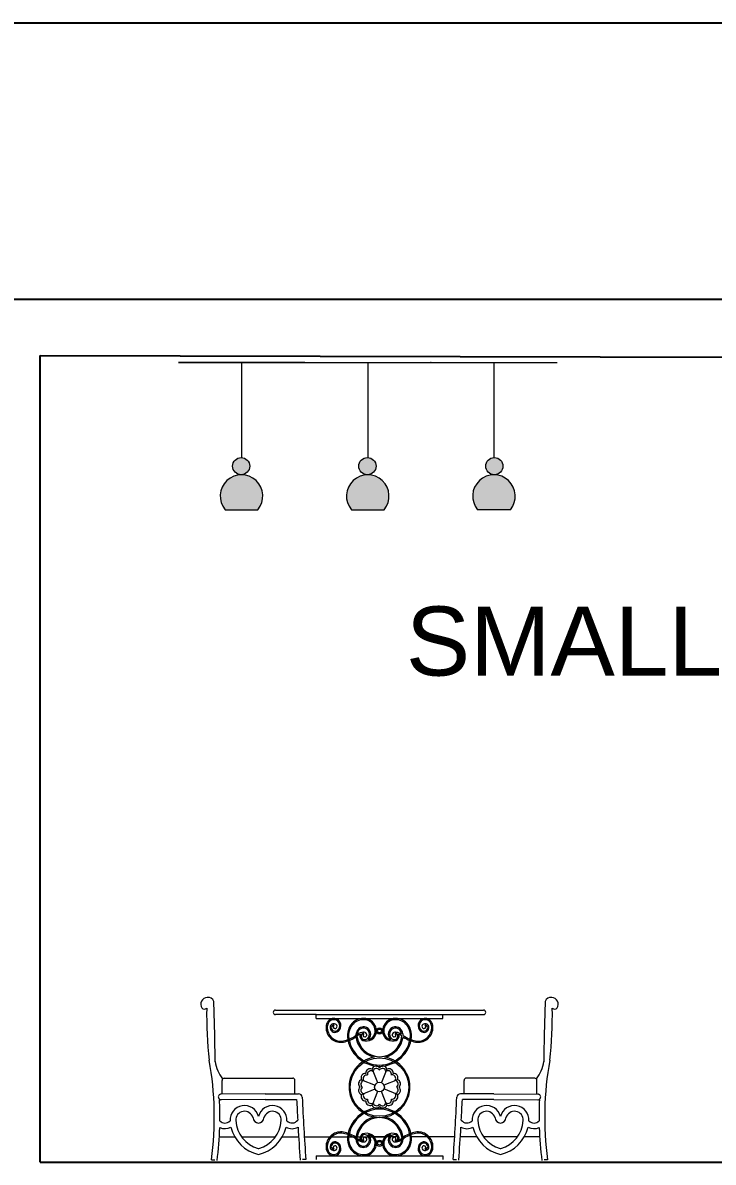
# Model space of a CAD drawing. Header units: millimetres. Extents: x 587797 to 2274247, y 1711 to 439204.
# Drawn here: x 1026785 to 1029785, y 287267 to 292217 of the extents above; entities that cross this region are included whole.
import ezdxf

# ---------------------------------------------------------------- set-up
doc = ezdxf.new("R2010")
doc.units = ezdxf.units.MM
doc.layers.add('finiture', color=7, linetype='Continuous', lineweight=20)
doc.styles.get("Standard").update_dxf_attribs({"font": 'arial.ttf'})

msp = doc.modelspace()

# ---------------------------------------------------------------- hatches: boundary and pattern name
at = {"layer": 'finiture', "linetype": 'ByBlock'}
h = msp.add_hatch(color=41, dxfattribs=at)
h.dxf.hatch_style = 1
h.set_gradient(color1=(241, 214, 126), color2=(242, 217, 136), rotation=90, one_color=1, tint=0.74, name='INVCURVED')
h.paths.add_polyline_path([(1027696.028, 290290.857, -1), (1027771.014, 290290.857, -0.40280104), (1027734.988, 290253.392, -0.63558093), (1027806.095, 290101.741), (1027663.88, 290101.741, -0.62768866), (1027732.9, 290253.369, -0.4093729)])
at = {"layer": 'finiture'}
h = msp.add_hatch(color=8, dxfattribs=at)
h.dxf.hatch_style = 1
h.set_gradient(color1=(126, 114, 99), color2=(86, 77, 67), rotation=135, one_color=1, tint=0.3, name='HEMISPHERICAL')
h.paths.add_polyline_path([(1027734.988, 290253.392, 0.40280104), (1027771.014, 290290.857, 1), (1027696.028, 290290.857, 0.4093729), (1027732.9, 290253.369, -0.00564158)])
at = {"layer": 'finiture', "linetype": 'ByBlock'}
h = msp.add_hatch(color=201, dxfattribs=at)
h.dxf.hatch_style = 1
h.set_gradient(color1=(214, 126, 241), color2=(217, 136, 242), rotation=90, one_color=1, tint=0.74, name='INVCURVED')
h.paths.add_polyline_path([(1028244.559, 290290.857, -1), (1028319.546, 290290.857, -0.40280104), (1028283.519, 290253.392, -0.63558093), (1028354.627, 290101.741), (1028212.411, 290101.741, -0.62768866), (1028281.432, 290253.369, -0.4093729)])
at = {"layer": 'finiture'}
h = msp.add_hatch(color=8, dxfattribs=at)
h.dxf.hatch_style = 1
h.set_gradient(color1=(126, 114, 99), color2=(86, 77, 67), rotation=135, one_color=1, tint=0.3, name='HEMISPHERICAL')
h.paths.add_polyline_path([(1028283.519, 290253.392, 0.40280104), (1028319.546, 290290.857, 1), (1028244.559, 290290.857, 0.4093729), (1028281.432, 290253.369, -0.00564158)])
h = msp.add_hatch(color=8, dxfattribs=at)
h.dxf.hatch_style = 1
h.set_gradient(color1=(126, 114, 99), color2=(86, 77, 67), rotation=135, one_color=1, tint=0.3, name='HEMISPHERICAL')
h.paths.add_polyline_path([(1028832.05, 290253.392, -0.00564158), (1028834.138, 290253.369, 0.4093729), (1028871.01, 290290.857, 1), (1028796.023, 290290.857, 0.40280104)])
at = {"layer": 'finiture', "linetype": 'ByBlock'}
h = msp.add_hatch(color=242, dxfattribs=at)
h.dxf.hatch_style = 1
h.set_gradient(color1=(219, 36, 66), color2=(236, 141, 157), rotation=90, one_color=1, tint=0.74, name='INVCURVED')
h.paths.add_polyline_path([(1028903.158, 290101.741, 0.63558093), (1028832.05, 290253.392, -0.01392007), (1028829.963, 290253.369, 0.62768866), (1028760.943, 290101.741)])

# ---------------------------------------------------------------- linework, layer by layer
for p, q in [((971709.651, 292216.983, 442.155), (1042859.651, 292216.983, 442.155)), ((971709.651, 291016.983, 442.155), (1042859.651, 291016.983, 442.155)), ((1026859.651, 290771.276, 442.155), (1032709.651, 290758.875, 442.155)), ((1026859.651, 287266.983, 442.155), (1026859.651, 290771.276, 442.155)), ((1026859.651, 287266.983, 442.155), (1032709.651, 287266.983, 442.155)), ((1026859.651, 287266.983, 442.155), (1032709.651, 287266.983, 442.155))]:
    msp.add_line(p, q)
at = {"layer": 'finiture'}
for p, q in [((1027460.722, 290741.694, 442.155), (1029106.316, 290741.694, 442.155)), ((1028009.253, 290741.694, 442.155), (1027460.722, 290741.694, 442.155)), ((1027734.988, 290741.694, 442.155), (1027734.988, 290328.322, 442.155)), ((1028283.519, 290741.694, 442.155), (1028283.519, 290328.322, 442.155)), ((1028832.05, 290741.694, 442.155), (1028832.05, 290328.322, 442.155)), ((1027663.88, 290101.741, 442.155), (1027806.095, 290101.741, 442.155)), ((1028212.411, 290101.741, 442.155), (1028354.627, 290101.741, 442.155)), ((1028903.158, 290101.741, 442.155), (1028760.943, 290101.741, 442.155)), ((1028059.971, 287891.417, 442.155), (1028059.971, 287908.213, 442.155)), ((1028059.971, 287908.213, 442.155), (1028609.251, 287908.213, 442.155)), ((1028609.251, 287891.417, 442.155), (1028609.251, 287908.213, 442.155)), ((1028059.971, 287891.417, 442.155), (1028609.251, 287891.417, 442.155)), ((1028302.304, 287671.178, 442.155), (1028326.534, 287612.681, 442.155)), ((1028366.918, 287671.178, 442.155), (1028342.687, 287612.681, 442.155)), ((1027650.399, 287563.047, 442.155), (1027650.31, 287622.11, 442.155)), ((1027660.139, 287631.968, 442.155), (1027957.457, 287632.504, 442.155)), ((1027838.329, 287632.236, 442.155), (1027873.169, 287632.377, 442.155)), ((1027967.404, 287563.612, 442.155), (1027967.315, 287622.675, 442.155)), ((1028256.615, 287625.489, 442.155), (1028315.112, 287601.259, 442.155)), ((1028412.606, 287625.489, 442.155), (1028354.11, 287601.259, 442.155)), ((1028701.817, 287563.612, 442.155), (1028701.906, 287622.675, 442.155)), ((1029009.082, 287631.968, 442.155), (1028711.765, 287632.504, 442.155)), ((1028830.892, 287632.236, 442.155), (1028796.052, 287632.377, 442.155)), ((1029018.822, 287563.047, 442.155), (1029018.911, 287622.11, 442.155)), ((1027838.433, 287563.33, 442.155), (1027645.655, 287563.04, 442.155)), ((1027838.433, 287563.33, 442.155), (1027972.147, 287563.619, 442.155)), ((1027972.147, 287563.619, 442.155), (1027982.437, 287564.063, 442.155)), ((1028256.615, 287560.875, 442.155), (1028315.112, 287585.106, 442.155)), ((1028326.534, 287573.683, 442.155), (1028302.304, 287515.187, 442.155)), ((1028366.918, 287515.187, 442.155), (1028342.687, 287573.683, 442.155)), ((1028412.606, 287560.875, 442.155), (1028354.11, 287585.106, 442.155)), ((1028697.074, 287563.619, 442.155), (1028686.784, 287564.063, 442.155)), ((1028830.789, 287563.33, 442.155), (1028697.074, 287563.619, 442.155)), ((1028830.789, 287563.33, 442.155), (1029023.566, 287563.04, 442.155)), ((1027838.47, 287538.721, 442.155), (1027639.555, 287538.422, 442.155)), ((1027838.47, 287538.721, 442.155), (1027974.668, 287539.018, 442.155)), ((1028830.752, 287538.721, 442.155), (1028694.553, 287539.018, 442.155)), ((1028830.752, 287538.721, 442.155), (1029029.666, 287538.422, 442.155)), ((1027638.741, 287376.652, 442.155), (1027705.924, 287376.652, 442.155)), ((1027735.245, 287376.652, 442.155), (1027882.35, 287376.652, 442.155)), ((1027911.671, 287376.652, 442.155), (1027983.328, 287376.652, 442.155)), ((1028007.982, 287376.652, 442.155), (1028118.232, 287376.652, 442.155)), ((1028125.443, 287376.652, 442.155), (1028195.361, 287376.652, 442.155)), ((1028200.629, 287376.652, 442.155), (1028232.31, 287376.652, 442.155)), ((1028237.608, 287376.652, 442.155), (1028250.102, 287376.652, 442.155)), ((1028255.688, 287376.652, 442.155), (1028287.26, 287376.652, 442.155)), ((1028293.242, 287376.652, 442.155), (1028304.442, 287376.652, 442.155)), ((1028311.539, 287376.652, 442.155), (1028357.682, 287376.652, 442.155)), ((1028357.682, 287376.652, 442.155), (1028311.539, 287376.652, 442.155)), ((1028375.979, 287376.652, 442.155), (1028364.779, 287376.652, 442.155)), ((1028413.534, 287376.652, 442.155), (1028381.962, 287376.652, 442.155)), ((1028543.778, 287376.652, 442.155), (1028473.86, 287376.652, 442.155)), ((1028661.239, 287376.652, 442.155), (1028550.989, 287376.652, 442.155)), ((1028757.55, 287376.652, 442.155), (1028685.894, 287376.652, 442.155)), ((1028933.976, 287376.652, 442.155), (1028786.871, 287376.652, 442.155)), ((1029030.48, 287376.652, 442.155), (1028963.297, 287376.652, 442.155)), ((1027604.176, 287277.509, 442.155), (1027618.954, 287277.532, 442.155)), ((1028014.485, 287278.215, 442.155), (1027999.707, 287278.192, 442.155)), ((1028059.971, 287294.948, 442.155), (1028059.971, 287278.151, 442.155)), ((1028059.971, 287294.948, 442.155), (1028609.251, 287294.948, 442.155)), ((1028609.251, 287294.948, 442.155), (1028609.251, 287278.151, 442.155)), ((1028654.736, 287278.215, 442.155), (1028669.514, 287278.192, 442.155)), ((1029065.045, 287277.509, 442.155), (1029050.267, 287277.532, 442.155))]:
    msp.add_line(p, q, dxfattribs=at)
at = {"layer": 'finiture', "linetype": 'Continuous'}
for p, q in [((1027882.783, 287927.901, 442.155), (1028786.438, 287927.901, 442.155)), ((1028059.971, 287908.213, 442.155), (1027882.783, 287908.213, 442.155)), ((1028609.251, 287908.213, 442.155), (1028786.438, 287908.213, 442.155))]:
    msp.add_line(p, q, dxfattribs=at)
at = {"layer": 'finiture'}
for centre, radius in [((1027733.521, 290290.857, 442.155), 37.493), ((1028282.053, 290290.857, 442.155), 37.493), ((1028833.517, 290290.857, 442.155), 37.493), ((1028334.611, 287837.132, 442.155), 13.301), ((1028334.611, 287837.132, 442.155), 8.068), ((1028334.611, 287593.182, 442.155), 126.878), ((1028334.611, 287593.182, 442.155), 21.106), ((1028334.611, 287349.233, 442.155), 13.301), ((1028334.611, 287349.233, 442.155), 8.068)]:
    msp.add_circle(centre, radius, dxfattribs=at)
for centre, radius, start, end in [((1027734.988, 290160.896, 442.155), 92.496, 320.242954, 219.757046), ((1028283.519, 290160.896, 442.155), 92.496, 320.242954, 219.757046), ((1028832.05, 290160.896, 442.155), 92.496, 320.242954, 219.757046), ((1027586.183, 287953.584, 442.155), 28.565, 90, 215.652617), ((1027591.79, 287958.526, 442.155), 24.28, 16.929295, 103.352293), ((1008833.247, 287407.051, 442.155), 18790.075, 0.9021102, 1.7050031), ((1047835.975, 287407.051, 442.155), 18790.075, 178.2949969, 179.0978898), ((1029077.431, 287958.526, 442.155), 24.28, 76.647707, 163.070705), ((1029083.038, 287953.584, 442.155), 28.565, 324.347383, 90), ((1027573.603, 287945.788, 442.155), 13.835, 219.786866, 317.823178), ((1029209.545, 287902.588, 442.155), 1626.043, 178.805022, 186.797291), ((1027459.676, 287902.588, 442.155), 1626.043, 353.202709, 1.194978), ((1029095.618, 287945.788, 442.155), 13.835, 222.176822, 320.213134), ((1028166.602, 287852.081, 442.155), 64.302, 179.472052, 274.736745), ((1028146.241, 287852.673, 442.155), 43.937, 153.538622, 180), ((1028135.863, 287860.201, 442.155), 31.364, 101.151267, 157.404265), ((1028166.602, 287852.081, 442.155), 59.069, 179.472052, 274.736745), ((1028146.241, 287852.673, 442.155), 38.705, 153.538622, 180.230181), ((1028135.863, 287860.201, 442.155), 26.132, 103.422277, 157.404265), ((1028135.858, 287852.201, 442.155), 15.99, 79.532739, 188.280594), ((1028141.857, 287853.074, 442.155), 22.052, 188.280594, 310.065957), ((1028135.858, 287852.201, 442.155), 10.758, 79.532739, 188.280594), ((1028141.857, 287853.074, 442.155), 16.819, 188.280594, 310.065957), ((1028136.143, 287851.613, 442.155), 39.825, 83.160325, 100.569956), ((1028136.143, 287851.613, 442.155), 34.592, 83.160325, 100.569956), ((1028141.507, 287855.804, 442.155), 7.894, 117.905286, 266.319642), ((1028138.682, 287856.277, 442.155), 11.648, 7.435488, 89.601673), ((1028135.863, 287860.201, 442.155), 31.364, 310.065957, 81.936811), ((1028135.863, 287860.201, 442.155), 26.132, 310.065957, 80.308004), ((1028141.562, 287856.653, 442.155), 8.744, 266.319642, 7.435488), ((1028274.213, 287816.505, 442.155), 79.223, 153.42599, 183.260301), ((1028274.273, 287816.483, 442.155), 74.054, 153.423856, 183.07595), ((1028265.106, 287823.573, 442.155), 67.992, 101.151267, 157.404265), ((1028265.038, 287823.624, 442.155), 62.677, 101.705971, 157.423148), ((1028265.106, 287823.573, 442.155), 31.364, 101.151267, 157.404265), ((1028265.106, 287823.573, 442.155), 26.132, 103.422277, 157.404265), ((1028265.386, 287814.985, 442.155), 76.453, 83.160325, 100.569956), ((1028265.386, 287814.985, 442.155), 71.22, 83.160325, 100.569956), ((1028265.386, 287814.985, 442.155), 39.825, 83.160325, 100.569956), ((1028265.386, 287814.985, 442.155), 34.592, 83.160325, 100.569956), ((1028265.106, 287823.573, 442.155), 31.364, 310.065957, 81.936811), ((1028265.106, 287823.573, 442.155), 26.132, 310.065957, 80.308004), ((1028277.951, 287837.132, 442.155), 43.358, 260.375161, 13.273445), ((1028267.591, 287837.989, 442.155), 48.12, 9.444628, 82.504445), ((1028267.591, 287837.989, 442.155), 53.353, 9.444628, 82.504445), ((1028277.951, 287837.132, 442.155), 38.126, 281.459237, 13.273445), ((1028391.27, 287837.132, 442.155), 43.358, 166.726555, 279.624839), ((1028401.631, 287837.989, 442.155), 53.353, 97.495555, 170.555372), ((1028391.27, 287837.132, 442.155), 38.126, 166.726555, 258.540763), ((1028401.631, 287837.989, 442.155), 48.12, 97.495555, 170.555372), ((1028404.115, 287823.573, 442.155), 31.364, 98.063189, 229.934043), ((1028404.115, 287823.573, 442.155), 26.132, 99.691996, 229.934043), ((1028403.835, 287814.985, 442.155), 76.453, 79.430044, 96.839675), ((1028403.835, 287814.985, 442.155), 71.22, 79.430044, 96.839675), ((1028403.835, 287814.985, 442.155), 39.825, 79.430044, 96.839675), ((1028403.835, 287814.985, 442.155), 34.592, 79.430044, 96.839675), ((1028404.115, 287823.573, 442.155), 31.364, 22.595735, 78.848733), ((1028404.115, 287823.573, 442.155), 26.132, 358.973302, 76.577723), ((1028404.183, 287823.624, 442.155), 62.677, 22.576852, 78.294029), ((1028404.115, 287823.573, 442.155), 67.992, 22.595735, 78.848733), ((1028394.948, 287816.483, 442.155), 74.054, 356.92405, 26.576144), ((1028395.009, 287816.505, 442.155), 79.223, 356.739699, 26.57401), ((1028502.619, 287852.081, 442.155), 64.302, 265.263255, 0.527948), ((1028502.619, 287852.081, 442.155), 59.069, 265.263255, 0.527948), ((1028533.358, 287860.201, 442.155), 31.364, 98.063189, 229.934043), ((1028533.358, 287860.201, 442.155), 26.132, 99.691996, 229.934043), ((1028527.364, 287853.074, 442.155), 22.052, 229.934043, 351.719406), ((1028527.364, 287853.074, 442.155), 16.819, 229.934043, 351.719406), ((1028527.66, 287856.653, 442.155), 8.744, 172.564512, 273.680358), ((1028530.539, 287856.277, 442.155), 11.648, 90.398327, 172.564512), ((1028527.714, 287855.804, 442.155), 7.894, 273.680358, 62.094714), ((1028533.079, 287851.613, 442.155), 39.825, 79.430044, 96.839675), ((1028533.079, 287851.613, 442.155), 34.592, 79.430044, 96.839675), ((1028533.363, 287852.201, 442.155), 15.99, 351.719406, 100.467261), ((1028533.363, 287852.201, 442.155), 10.758, 351.719406, 100.467261), ((1028533.358, 287860.201, 442.155), 31.364, 22.595735, 78.848733), ((1028533.358, 287860.201, 442.155), 26.132, 22.595735, 76.577723), ((1028522.98, 287852.673, 442.155), 38.705, 359.769819, 26.461378), ((1028522.98, 287852.673, 442.155), 43.937, 0, 26.461378), ((1028150.633, 287932.464, 442.155), 140.802, 278.514397, 289.186596), ((1028148.43, 287940.709, 442.155), 154.505, 278.741979, 288.701592), ((1028337.063, 287825.901, 442.155), 142.624, 185.593843, 269.014903), ((1028337.063, 287825.901, 442.155), 137.391, 185.593843, 268.67444), ((1028150.633, 287932.464, 442.155), 140.802, 291.34735, 303.029989), ((1028148.43, 287940.709, 442.155), 154.505, 290.656816, 301.640496), ((1028226.668, 287815.514, 442.155), 1.308, 303.029989, 313.238733), ((1028271.204, 287768.153, 442.155), 63.704, 128.448527, 133.238733), ((1028228.795, 287810.284, 442.155), 1.308, 301.640496, 315.188263), ((1028228.795, 287810.284, 442.155), 1.308, 301.640496, 315.188263), ((1028271.204, 287768.153, 442.155), 58.471, 132.051221, 135.188263), ((1028275.484, 287816.046, 442.155), 43.937, 153.538622, 180), ((1028337.063, 287825.901, 442.155), 105.996, 185.593843, 255.757483), ((1028275.484, 287816.046, 442.155), 38.705, 153.538622, 180.230181), ((1028337.063, 287825.901, 442.155), 100.763, 185.593843, 268.605591), ((1028271.204, 287768.153, 442.155), 58.471, 110.275917, 125.992295), ((1028271.204, 287768.153, 442.155), 63.704, 95.496804, 122.210025), ((1028265.102, 287815.573, 442.155), 15.99, 152.322396, 188.280594), ((1028271.1, 287816.446, 442.155), 22.052, 188.280594, 268.486258), ((1028265.102, 287815.573, 442.155), 10.758, 79.532739, 188.280594), ((1028271.1, 287816.446, 442.155), 16.819, 188.280594, 310.065957), ((1028271.204, 287768.153, 442.155), 58.471, 95.496804, 98.903199), ((1028270.75, 287819.176, 442.155), 7.894, 117.905286, 266.319642), ((1028265.102, 287815.573, 442.155), 15.99, 79.532739, 90), ((1028267.926, 287819.649, 442.155), 11.648, 7.435488, 89.601673), ((1028270.805, 287820.025, 442.155), 8.744, 266.319642, 7.435488), ((1028270.483, 287793.094, 442.155), 1.308, 80.375161, 88.486258), ((1028332.159, 287825.901, 442.155), 100.763, 271.394409, 354.053025), ((1028332.159, 287825.901, 442.155), 142.624, 270.985097, 354.406157), ((1028332.159, 287825.901, 442.155), 137.391, 271.32556, 354.406157), ((1028332.159, 287825.901, 442.155), 105.996, 284.242517, 351.834817), ((1028398.121, 287816.446, 442.155), 16.819, 229.934043, 351.719406), ((1028398.416, 287820.025, 442.155), 8.744, 172.564512, 273.680358), ((1028401.295, 287819.649, 442.155), 11.648, 90.398327, 172.564512), ((1028398.738, 287793.094, 442.155), 1.308, 91.513742, 99.624839), ((1028398.121, 287816.446, 442.155), 22.052, 271.513742, 351.719406), ((1028398.471, 287819.176, 442.155), 7.894, 273.680358, 62.094714), ((1028404.119, 287815.573, 442.155), 15.99, 75.334691, 100.467261), ((1028404.119, 287815.573, 442.155), 10.758, 351.719406, 100.467261), ((1028398.017, 287768.153, 442.155), 63.704, 59.611886, 80.831495), ((1028404.119, 287815.573, 442.155), 15.99, 351.719406, 27.677604), ((1028398.017, 287768.153, 442.155), 58.471, 54.007705, 69.724083), ((1028393.737, 287816.046, 442.155), 43.937, 1.563269, 26.461378), ((1028520.792, 287940.709, 442.155), 154.505, 237.193321, 249.343184), ((1028518.588, 287932.464, 442.155), 140.802, 234.915878, 248.65265), ((1028520.792, 287940.709, 442.155), 154.505, 251.298408, 261.258021), ((1028518.588, 287932.464, 442.155), 140.802, 250.813404, 261.485603), ((996078.783, 287300.789, 442.155), 31544.538, 0.7341172, 0.8101212), ((1060590.438, 287300.789, 442.155), 31544.538, 179.1898788, 179.2658828), ((1026232.816, 287464.616, 442.155), 1384.065, 352.2306, 10.217737), ((1027766.884, 287722.339, 442.155), 147.183, 186.784896, 219.365883), ((1028334.611, 287593.182, 442.155), 132.111, 100.301769, 79.698231), ((1028902.337, 287722.339, 442.155), 147.183, 320.634117, 353.215104), ((1030436.405, 287464.616, 442.155), 1384.065, 169.782263, 187.7694), ((1028273.59, 287633.955, 442.155), 18.969, 85.994413, 206.505587), ((1028279.475, 287629.709, 442.155), 15.972, 79.530783, 209.854617), ((1028293.838, 287654.203, 442.155), 18.969, 63.494413, 184.005587), ((1028297.65, 287648.029, 442.155), 15.972, 57.030783, 187.354617), ((1028320.293, 287665.161, 442.155), 18.969, 40.994413, 161.505587), ((1028321.452, 287657.998, 442.155), 15.972, 34.530783, 164.854617), ((1028348.928, 287665.161, 442.155), 18.969, 18.494413, 139.005587), ((1028347.258, 287658.1, 442.155), 15.972, 12.030783, 142.354617), ((1028371.138, 287648.318, 442.155), 15.972, 349.530783, 119.854617), ((1028375.383, 287654.203, 442.155), 18.969, 355.994413, 116.505587), ((1028389.457, 287630.143, 442.155), 15.972, 327.030783, 97.354617), ((1028395.631, 287633.955, 442.155), 18.969, 333.494413, 94.005587), ((1027660.154, 287622.124, 442.155), 9.844, 90.086094, 180.086094), ((1027957.472, 287622.66, 442.155), 9.844, 0.086094, 90.086094), ((1030530.637, 287709.172, 442.155), 2567.363, 181.775405, 181.77739), ((1028262.632, 287607.5, 442.155), 18.969, 108.494413, 229.005587), ((1028262.632, 287607.5, 442.155), 18.969, 108.494413, 229.005587), ((1028269.694, 287605.829, 442.155), 15.972, 102.030783, 232.354617), ((1028399.426, 287606.341, 442.155), 15.972, 304.530783, 74.854617), ((1028406.589, 287607.5, 442.155), 18.969, 310.994413, 71.505587), ((1028711.75, 287622.66, 442.155), 9.844, 89.913906, 179.913906), ((1026138.584, 287709.172, 442.155), 2567.363, 358.22261, 358.224595), ((1029009.067, 287622.124, 442.155), 9.844, 359.913906, 89.913906), ((1027646.413, 287550.737, 442.155), 12.327, 86.646888, 273.5253), ((1027983.116, 287548.328, 442.155), 15.75, 2.557197, 92.470611), ((1038394.795, 288013.326, 442.155), 10406.307, 182.5571974, 184.0508013), ((1028262.632, 287578.865, 442.155), 18.969, 130.994413, 251.505587), ((1028262.632, 287578.865, 442.155), 18.969, 130.994413, 251.505587), ((1028269.795, 287580.024, 442.155), 15.972, 124.530783, 254.854617), ((1028273.59, 287552.41, 442.155), 18.969, 153.494413, 274.005587), ((1028279.764, 287556.222, 442.155), 15.972, 147.030783, 277.354617), ((1028389.746, 287556.655, 442.155), 15.972, 259.530783, 29.854617), ((1028395.631, 287552.41, 442.155), 18.969, 265.994413, 26.505587), ((1028399.528, 287580.535, 442.155), 15.972, 282.030783, 52.354617), ((1028406.589, 287578.865, 442.155), 18.969, 288.494413, 49.005587), ((1018274.426, 288013.326, 442.155), 10406.307, 355.9491987, 357.4428026), ((1028686.105, 287548.328, 442.155), 15.75, 87.529389, 177.442803), ((1029022.808, 287550.737, 442.155), 12.327, 266.4747, 93.353112), ((1026232.816, 287464.616, 442.155), 1408.674, 359.259469, 3.003307), ((1027747.996, 287449.847, 442.155), 62.987, 15.133905, 183.439212), ((1027869.6, 287449.847, 442.155), 62.987, 356.560788, 164.866095), ((1038394.795, 288013.326, 442.155), 10430.916, 182.6062165, 183.0973057), ((1028337.063, 287360.463, 442.155), 142.624, 91.32556, 174.406157), ((1028337.063, 287360.463, 442.155), 137.391, 91.32556, 174.406157), ((1028293.838, 287532.162, 442.155), 18.969, 175.994413, 296.505587), ((1028298.084, 287538.047, 442.155), 15.972, 169.530783, 299.854617), ((1028320.293, 287521.204, 442.155), 18.969, 198.494413, 319.005587), ((1028321.964, 287528.265, 442.155), 15.972, 192.030783, 322.354617), ((1028347.769, 287528.367, 442.155), 15.972, 214.530783, 344.854617), ((1028348.928, 287521.204, 442.155), 18.969, 220.994413, 341.505587), ((1028332.159, 287360.463, 442.155), 137.391, 5.593843, 88.67444), ((1028332.159, 287360.463, 442.155), 142.624, 5.593843, 88.67444), ((1028371.571, 287538.336, 442.155), 15.972, 237.030783, 7.354617), ((1028375.383, 287532.162, 442.155), 18.969, 243.494413, 4.005587), ((1018274.426, 288013.326, 442.155), 10430.916, 356.9026943, 357.3937835), ((1028799.621, 287449.847, 442.155), 62.987, 15.133905, 183.439212), ((1028921.226, 287449.847, 442.155), 62.987, 356.560788, 164.866095), ((1030436.405, 287464.616, 442.155), 1408.674, 176.996693, 180.740531), ((1027747.996, 287449.847, 442.155), 38.378, 15.133905, 183.439212), ((1027843.011, 287455.558, 442.155), 133.564, 183.439212, 254.576423), ((1027808.798, 287460.884, 442.155), 23.777, 182.45073, 357.54927), ((1027774.585, 287455.558, 442.155), 133.564, 285.423577, 356.560788), ((1027869.6, 287449.847, 442.155), 38.378, 356.560788, 164.866095), ((1027954.174, 287468.578, 442.155), 31.267, 226.047715, 322.914247), ((1028337.063, 287360.463, 442.155), 105.996, 104.242517, 174.406157), ((1028337.063, 287360.463, 442.155), 100.763, 91.394409, 174.406157), ((1028332.159, 287360.463, 442.155), 100.763, 5.593843, 88.605591), ((1028332.159, 287360.463, 442.155), 105.996, 5.593843, 75.757483), ((1028715.047, 287468.578, 442.155), 31.267, 217.085753, 313.952285), ((1028799.621, 287449.847, 442.155), 38.378, 15.133905, 183.439212), ((1028894.636, 287455.558, 442.155), 133.564, 183.439212, 254.576423), ((1028860.423, 287460.884, 442.155), 23.777, 182.45073, 357.54927), ((1028826.211, 287455.558, 442.155), 133.564, 285.423577, 356.560788), ((1028921.226, 287449.847, 442.155), 38.378, 356.560788, 164.866095), ((1026232.816, 287464.616, 442.155), 1408.674, 352.2306, 358.084486), ((1027663.422, 287468.578, 442.155), 55.875, 246.008809, 297.391391), ((1027663.422, 287468.578, 442.155), 31.267, 225.154261, 313.952285), ((1027843.011, 287455.558, 442.155), 158.173, 193.375381, 257.508195), ((1027774.585, 287455.558, 442.155), 158.173, 282.491805, 346.624619), ((1027954.174, 287468.578, 442.155), 55.875, 242.608609, 298.456902), ((1038394.795, 288013.326, 442.155), 10430.916, 183.2638327, 184.0508013), ((1028166.602, 287334.284, 442.155), 64.302, 85.263255, 180.527948), ((1028148.43, 287245.656, 442.155), 154.505, 71.298408, 81.258021), ((1028520.792, 287245.656, 442.155), 154.505, 98.741979, 108.701592), ((1028502.619, 287334.284, 442.155), 64.302, 359.472052, 94.736745), ((1018274.426, 288013.326, 442.155), 10430.916, 355.9491987, 356.7361673), ((1028715.047, 287468.578, 442.155), 55.875, 241.543098, 297.391391), ((1028894.636, 287455.558, 442.155), 158.173, 193.375381, 257.508195), ((1028826.211, 287455.558, 442.155), 158.173, 282.491805, 346.624619), ((1029005.8, 287468.578, 442.155), 55.875, 242.608609, 293.991191), ((1029005.8, 287468.578, 442.155), 31.267, 226.047715, 314.845739), ((1030436.405, 287464.616, 442.155), 1408.674, 181.915514, 187.7694), ((1028166.602, 287334.284, 442.155), 59.069, 85.263255, 180.527948), ((1028141.857, 287333.291, 442.155), 22.052, 49.934043, 171.719406), ((1028141.857, 287333.291, 442.155), 16.819, 49.934043, 171.719406), ((1028135.863, 287326.164, 442.155), 31.364, 278.063189, 49.934043), ((1028150.633, 287253.901, 442.155), 140.802, 70.813404, 81.485603), ((1028274.213, 287369.86, 442.155), 79.223, 176.739699, 206.57401), ((1028274.273, 287369.882, 442.155), 74.054, 176.92405, 206.576144), ((1028150.633, 287253.901, 442.155), 140.802, 56.970011, 68.65265), ((1028148.43, 287245.656, 442.155), 154.505, 58.359504, 69.343184), ((1028226.668, 287370.851, 442.155), 1.308, 46.761267, 56.970011), ((1028271.204, 287418.212, 442.155), 63.704, 226.761267, 231.551473), ((1028228.795, 287376.081, 442.155), 1.308, 44.811737, 58.359504), ((1028228.795, 287376.081, 442.155), 1.308, 44.811737, 58.359504), ((1028271.204, 287418.212, 442.155), 58.471, 224.811737, 227.948779), ((1028275.484, 287370.319, 442.155), 43.937, 180, 206.461378), ((1028265.106, 287362.792, 442.155), 31.364, 202.595735, 258.848733), ((1028275.484, 287370.319, 442.155), 38.705, 179.769819, 206.461378), ((1028271.204, 287418.212, 442.155), 58.471, 234.007705, 249.724083), ((1028271.204, 287418.212, 442.155), 63.704, 237.789975, 264.503196), ((1028265.106, 287362.792, 442.155), 26.132, 202.595735, 256.577723), ((1028265.102, 287370.792, 442.155), 15.99, 171.719406, 280.467261), ((1028271.1, 287369.918, 442.155), 22.052, 91.513742, 171.719406), ((1028265.102, 287370.792, 442.155), 10.758, 171.719406, 280.467261), ((1028271.1, 287369.918, 442.155), 16.819, 49.934043, 171.719406), ((1028270.75, 287367.189, 442.155), 7.894, 93.680358, 242.094714), ((1028267.926, 287366.715, 442.155), 11.648, 270.398327, 352.564512), ((1028265.106, 287362.792, 442.155), 31.364, 278.063189, 49.934043), ((1028265.106, 287362.792, 442.155), 26.132, 279.691996, 49.934043), ((1028270.805, 287366.34, 442.155), 8.744, 352.564512, 93.680358), ((1028270.483, 287393.27, 442.155), 1.308, 271.513742, 279.624839), ((1028277.951, 287349.233, 442.155), 43.358, 346.726555, 99.624839), ((1028277.951, 287349.233, 442.155), 38.126, 346.726555, 78.540763), ((1028391.27, 287349.233, 442.155), 43.358, 80.375161, 193.273445), ((1028391.27, 287349.233, 442.155), 38.126, 101.459237, 193.273445), ((1028404.115, 287362.792, 442.155), 31.364, 130.065957, 261.936811), ((1028404.115, 287362.792, 442.155), 26.132, 130.065957, 260.308004), ((1028398.121, 287369.918, 442.155), 16.819, 8.280594, 130.065957), ((1028398.416, 287366.34, 442.155), 8.744, 86.319642, 187.435488), ((1028401.295, 287366.715, 442.155), 11.648, 187.435488, 269.601673), ((1028398.738, 287393.27, 442.155), 1.308, 260.375161, 268.486258), ((1028398.121, 287369.918, 442.155), 22.052, 8.280594, 88.486258), ((1028398.471, 287367.189, 442.155), 7.894, 297.905286, 86.319642), ((1028404.119, 287370.792, 442.155), 15.99, 259.532739, 8.280594), ((1028404.119, 287370.792, 442.155), 10.758, 259.532739, 8.280594), ((1028398.017, 287418.212, 442.155), 63.704, 279.168505, 302.210025), ((1028404.115, 287362.792, 442.155), 26.132, 283.422277, 337.404265), ((1028404.115, 287362.792, 442.155), 31.364, 281.151267, 337.404265), ((1028398.017, 287418.212, 442.155), 58.471, 290.275917, 305.992295), ((1028393.737, 287370.319, 442.155), 38.705, 333.538622, 0.230181), ((1028393.737, 287370.319, 442.155), 43.937, 333.538622, 0), ((1028398.017, 287418.212, 442.155), 58.471, 312.051221, 315.188263), ((1028398.017, 287418.212, 442.155), 63.704, 308.448527, 313.238733), ((1028440.426, 287376.081, 442.155), 1.308, 121.640496, 135.188263), ((1028440.426, 287376.081, 442.155), 1.308, 121.640496, 135.188263), ((1028520.792, 287245.656, 442.155), 154.505, 110.656816, 121.640496), ((1028442.553, 287370.851, 442.155), 1.308, 123.029989, 133.238733), ((1028518.588, 287253.901, 442.155), 140.802, 111.34735, 123.029989), ((1028394.948, 287369.882, 442.155), 74.054, 333.423856, 3.07595), ((1028395.009, 287369.86, 442.155), 79.223, 333.42599, 3.260301), ((1028518.588, 287253.901, 442.155), 140.802, 98.514397, 109.186596), ((1028502.619, 287334.284, 442.155), 59.069, 359.472052, 94.736745), ((1028533.358, 287326.164, 442.155), 31.364, 130.065957, 261.936811), ((1028527.364, 287333.291, 442.155), 22.052, 8.280594, 130.065957), ((1028527.364, 287333.291, 442.155), 16.819, 8.280594, 130.065957), ((1027808.798, 287331.548, 442.155), 4.922, 254.576423, 285.423577), ((1028146.241, 287333.691, 442.155), 43.937, 180, 206.461378), ((1028135.863, 287326.164, 442.155), 31.364, 202.595735, 258.848733), ((1028146.241, 287333.691, 442.155), 38.705, 179.769819, 206.461378), ((1028135.863, 287326.164, 442.155), 26.132, 202.595735, 256.577723), ((1028135.858, 287334.164, 442.155), 15.99, 171.719406, 280.467261), ((1028135.858, 287334.164, 442.155), 10.758, 171.719406, 280.467261), ((1028136.143, 287334.751, 442.155), 34.592, 259.430044, 276.839675), ((1028141.507, 287330.561, 442.155), 7.894, 93.680358, 242.094714), ((1028138.682, 287330.087, 442.155), 11.648, 270.398327, 352.564512), ((1028135.863, 287326.164, 442.155), 26.132, 279.691996, 49.934043), ((1028141.562, 287329.712, 442.155), 8.744, 352.564512, 93.680358), ((1028265.106, 287362.792, 442.155), 67.992, 202.595735, 258.848733), ((1028265.038, 287362.741, 442.155), 62.677, 202.576852, 258.294029), ((1028265.386, 287371.379, 442.155), 71.22, 259.430044, 276.839675), ((1028265.386, 287371.379, 442.155), 39.825, 259.430044, 276.839675), ((1028265.386, 287371.379, 442.155), 34.592, 259.430044, 276.839675), ((1028267.591, 287348.375, 442.155), 48.12, 277.495555, 350.555372), ((1028267.591, 287348.375, 442.155), 53.353, 277.495555, 350.555372), ((1028401.631, 287348.375, 442.155), 53.353, 189.444628, 262.504445), ((1028401.631, 287348.375, 442.155), 48.12, 189.444628, 262.504445), ((1028403.835, 287371.379, 442.155), 71.22, 263.160325, 280.569956), ((1028403.835, 287371.379, 442.155), 39.825, 263.160325, 280.569956), ((1028403.835, 287371.379, 442.155), 34.592, 263.160325, 280.569956), ((1028404.183, 287362.741, 442.155), 62.677, 281.705971, 337.423148), ((1028404.115, 287362.792, 442.155), 67.992, 281.151267, 337.404265), ((1028533.358, 287326.164, 442.155), 26.132, 130.065957, 260.308004), ((1028527.66, 287329.712, 442.155), 8.744, 86.319642, 187.435488), ((1028530.539, 287330.087, 442.155), 11.648, 187.435488, 269.601673), ((1028527.714, 287330.561, 442.155), 7.894, 297.905286, 86.319642), ((1028533.079, 287334.751, 442.155), 34.592, 263.160325, 280.569956), ((1028533.363, 287334.164, 442.155), 15.99, 259.532739, 8.280594), ((1028533.363, 287334.164, 442.155), 10.758, 259.532739, 8.280594), ((1028533.358, 287326.164, 442.155), 26.132, 283.422277, 337.404265), ((1028533.358, 287326.164, 442.155), 31.364, 281.151267, 337.404265), ((1028522.98, 287333.691, 442.155), 38.705, 333.538622, 0.230181), ((1028522.98, 287333.691, 442.155), 43.937, 333.538622, 0), ((1028860.423, 287331.548, 442.155), 4.922, 254.576423, 285.423577), ((1028136.143, 287334.751, 442.155), 39.825, 259.430044, 276.839675), ((1028265.386, 287371.379, 442.155), 76.453, 259.430044, 276.839675), ((1028403.835, 287371.379, 442.155), 76.453, 263.160325, 280.569956), ((1028533.079, 287334.751, 442.155), 39.825, 263.160325, 280.569956)]:
    msp.add_arc(centre, radius, start, end, dxfattribs=at)
at = {"layer": 'finiture', "linetype": 'Continuous'}
for centre, start, end in [((1027882.783, 287918.057, 442.155), 90, 270), ((1028786.438, 287918.057, 442.155), 270, 90)]:
    msp.add_arc(centre, 9.844, start, end, dxfattribs=at)
at = {"layer": 'finiture'}
for p in [(1028009.253, 290741.694, 442.155), (1028557.785, 290741.694, 442.155)]:
    msp.add_point(p, dxfattribs=at)

# ---------------------------------------------------------------- texts
at = {"insert": (1028449.023, 289681.134, 442.155), "char_height": 300, "attachment_point": 1}
msp.add_mtext_dynamic_manual_height_columns('SMALLCAFE', width=13.53983, gutter_width=23298.882, heights=[0], dxfattribs=at)

doc.saveas('drawing.dxf')
